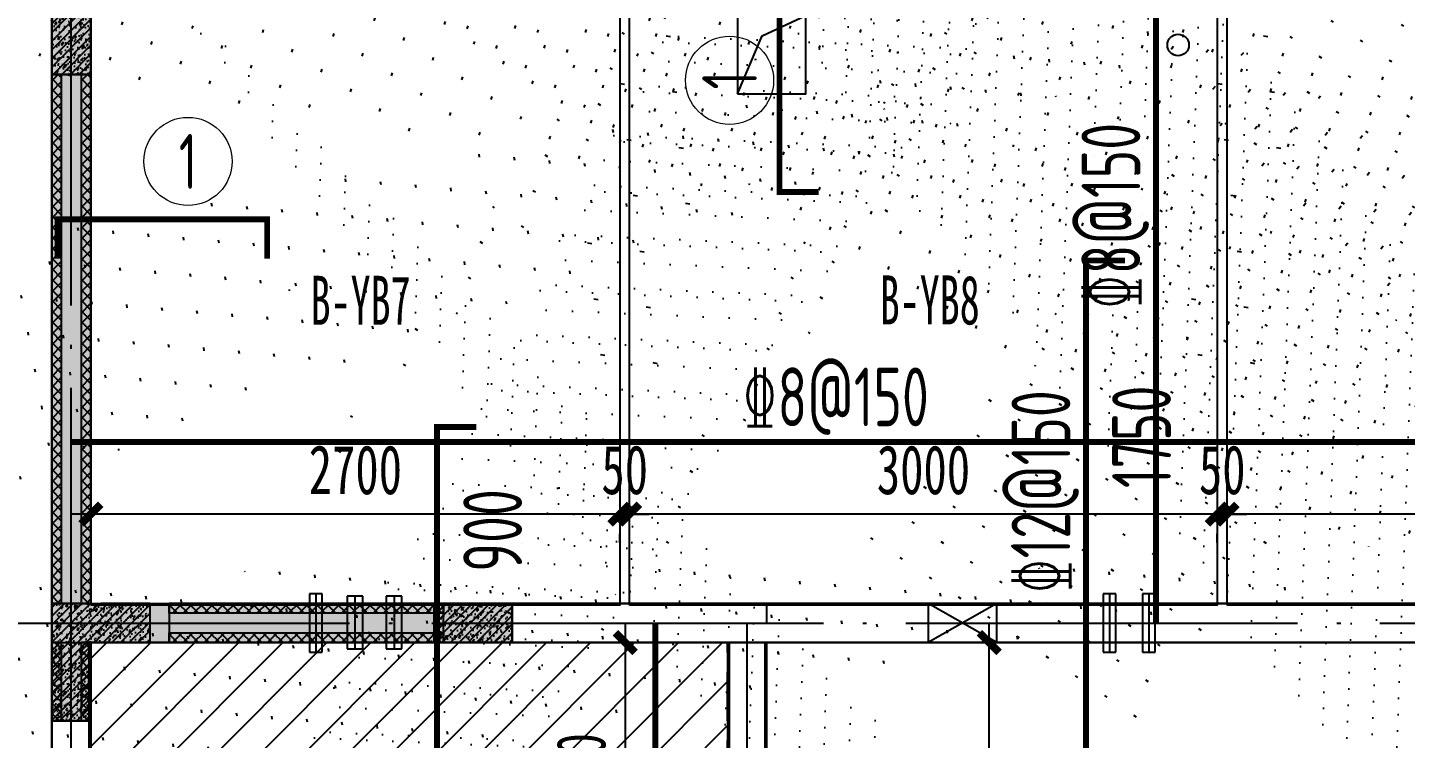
# Model space of a CAD drawing. Extents: x -3200779283 to -8106663, y 659664 to 1123462.
# Drawn here: x -8170924 to -8163890, y 849036 to 852664 of the extents above; entities that cross this region are included whole.
import ezdxf
from ezdxf.enums import TextEntityAlignment as Align

# ---------------------------------------------------------------- set-up
doc = ezdxf.new("R2010")
doc.units = 0
doc.header["$LTSCALE"] = 1000
doc.header["$MEASUREMENT"] = 0
for name, pattern in [('125-墙体$0$CENTER2', [1.125, 0.75, -0.125, 0.125, -0.125]), ('125-墙体$0$CONTINOUS', [0]), ('3#-轴线$0$DOTE', [2.4200000000000004, 2, -0.2, 0.02, -0.2]), ('3#4#5#$0$DASH', [0.35, 0.25, -0.1]), ('3#4#5#模板$0$DASH', [0.35, 0.25, -0.1]), ('DASH', [0.35, 0.25, -0.1])]:
    doc.linetypes.add(name, pattern=pattern)
doc.layers.get('Defpoints').update_dxf_attribs({"color": 30, "linetype": 'DASH'})
for name, color, linetype in [('125-墙体$0$DUCT-排烟中心线', 5, '125-墙体$0$CENTER2'), ('125-墙体$0$DUCT-排烟管', 2, 'Continuous'), ('125-墙体$0$DUCT-送风中心线', 5, '125-墙体$0$CENTER2'), ('125-墙体$0$DUCT-送风管', 4, 'Continuous'), ('125-墙体$0$S-SLAB-HOLE', 5, 'Continuous'), ('125-墙体$0$S-WALL', 40, 'Continuous'), ('125-墙体$0$S-WALL-BEAM', 120, 'Continuous'), ('125-墙体$0$S-WALL-COLU', 252, '125-墙体$0$CONTINOUS'), ('125-墙体$0$S-WALL-COLU-HATC', 16, 'Continuous'), ('125-墙体$0$S-WALL-HATC', 253, 'Continuous'), ('125-墙体$0$提结构条件', 7, 'Continuous'), ('125-墙体$0$暖-首层和标准层暖通套管_TZ$0$H-暖洞-穿梁', 3, 'Continuous'), ('3#-轴线$0$A-ANNO-DOTE', 10, '3#-轴线$0$DOTE'), ('3#4#5#$0$PC-SLAB', 6, '3#4#5#$0$DASH'), ('3#4#5#$0$S-ANNO-TEXT', 7, 'Continuous'), ('3#4#5#$0$S-DIMS-SLAB', 120, 'Continuous'), ('3#4#5#$0$S-PC-FQ', 4, 'Continuous'), ('3#4#5#$0$S-PC-FQ-WYQ', 4, 'Continuous'), ('3#4#5#$0$S-PC-SLAB', 6, 'Continuous'), ('3#4#5#$0$S-WALL-HATC', 253, 'Continuous'), ('3#4#5#模板$0$S-SLAB-TEXT', 120, 'Continuous'), ('S-REIN', 1, 'Continuous'), ('S-REIN-TEXT', 7, 'Continuous')]:
    doc.layers.add(name, color=color, linetype=linetype)
doc.layers.add('提资不打印', color=2, linetype='Continuous', plot=False)
doc.layers.add('楼板正筋文字', color=7, linetype='Continuous', lineweight=18)
doc.styles.add('3#4#5#$0$外部参照 1$0$宋体', font='', dxfattribs={"width": 0.8})
doc.styles.add('3#4#5#$0$楷体', font='', dxfattribs={"width": 0.7})
doc.styles.add('FromPkpm', font='Pkpmeng', dxfattribs={"width": 0.7, "bigfont": 'Pkpmchn'})
doc.styles.get('3#4#5#$0$外部参照 1$0$宋体').set_extended_font_data('SimSun')
doc.styles.get('3#4#5#$0$楷体').set_extended_font_data('KaiTi_GB2312')
doc.dimstyles.new('3#4#5#$0$TSSD_100_100', dxfattribs={"dimtxt": 250, "dimasz": 100, "dimexe": 100, "dimexo": 250, "dimgap": 100, "dimtad": 1, "dimdec": 0, "dimzin": 0, "dimdsep": 46, "dimtxsty": '3#4#5#$0$楷体', "dimblk": '3#4#5#$0$_ArchTick', "dimcen": 0, "dimdle": 100, "dimclrt": 7, "dimadec": 0, "dimazin": 0, "dimtfac": 1, "dimtdec": 0, "dimtix": 1, "dimtmove": 2, "dimatfit": 3, "dimfxl": 1, "dimtolj": 1, "dimtzin": 0, "dimarcsym": 0})

# ---------------------------------------------------------------- blocks, each defined once
blk = doc.blocks.new('ban')
at = {"layer": 'S-REIN', "const_width": 30}
for points in [[(3814.98046875, 9849.900390625), (3614.98046875, 9849.900390625), (3614.98046875, 10919.900390625), (3814.98046875, 10919.900390625)], [(-70, 9509.900390625), (-70, 9709.900390625), (1000, 9709.900390625), (1000, 9509.900390625)], [(5379.449387997389, 5799.904296875), (5179.449387997389, 5799.904296875), (5179.449876278639, 9499.904296875), (5379.449876278639, 9499.904296875)], [(2067.076757833362, 3549.900634765625), (1867.076757833362, 3549.900634765625), (1867.077001973987, 8649.9052734375), (2067.077001973987, 8649.9052734375)]]:
    blk.add_lwpolyline(points, dxfattribs=at)
at = {"layer": 'S-REIN-TEXT', "lineweight": 18}
for centre in [(3359.98046875, 10419.9013671875), (595.7163053723052, 10005.61543160933)]:
    blk.add_circle(centre, 225, dxfattribs=at)
at = {"layer": '提资不打印', "color": 2, "const_width": 30}
for points in [[(5536.827634600922, 7649.90478515625), (5536.827634600922, 10849.900390625)], [(0, 8573.9033203125), (8699.95703125, 8573.9033203125)], [(2981.597375735641, -317.6390719271731), (2981.597131595016, 7649.904296875)]]:
    blk.add_lwpolyline(points, dxfattribs=at)
at = {"layer": 'S-REIN-TEXT', "lineweight": 18, "style": 'FromPkpm', "width": 0.7}
blk.add_text('1', height=280, rotation=450, dxfattribs=at).set_placement((3359.98046875, 10419.9013671875), align=Align.MIDDLE_CENTER)
blk.add_text('1', height=280, dxfattribs=at).set_placement((595.7163053723052, 10005.61543160933), align=Align.MIDDLE_CENTER)
at = {"layer": 'S-REIN-TEXT', "lineweight": 25, "style": 'FromPkpm', "width": 0.7}
blk.add_text('%%13212@150', height=300, rotation=450, dxfattribs=at).set_placement((5099.449387997389, 7799.904296875))
for s, p in [('1750', (5313.145034335554, 8599.904296875)), ('900', (2000.772282102145, 8122.090721562505))]:
    blk.add_text(s, height=300, rotation=90, dxfattribs=at).set_placement(p, align=Align.TOP_CENTER)
at = {"layer": '提资不打印', "lineweight": 25, "style": 'FromPkpm', "width": 0.7}
blk.add_text('%%1328@150', height=300, rotation=90, dxfattribs=at).set_placement((5456.827634600922, 9249.90234375))
blk.add_text('%%1328@150', height=300, dxfattribs=at).set_placement((3425.178380628116, 8653.9033203125))
blk = doc.blocks.new('3#4#5#模板$0$A$C4139bdaf')
h = blk.add_hatch()
h.set_pattern_fill('ANSI31', color=251, scale=100)
h.set_pattern_definition([(45, (-7702.687107387464, -122599.998702767), (-112.2532015133644, 112.2532015133644), [])])
h.paths.add_polyline_path([(199.9989411755232, 400.0004981558304), (3449.998941175523, 400.0004981558304), (3449.998941175523, 3600.00049815583), (199.9989411755232, 3600.00049815583)])
at = {"linetype": '3#4#5#模板$0$DASH'}
for points in [[(-0.001058824476785958, 200.0004981558304), (3649.998941175523, 200.0004981558304), (3649.998941175523, 3800.00049815583), (-0.001058824476785958, 3800.00049815583)], [(199.9989411755232, 400.0004981558304), (3449.998941175523, 400.0004981558304), (3449.998941175523, 3600.00049815583), (199.9989411755232, 3600.00049815583)]]:
    blk.add_lwpolyline(points, close=True, dxfattribs=at)
blk = doc.blocks.new('3#4#5#$0$B-YWQ15')
at = {"layer": '3#4#5#$0$S-PC-FQ-WYQ'}
h = blk.add_hatch(dxfattribs=at)
h.set_pattern_fill('ANSI37', color=256, scale=12, angle=90)
h.set_pattern_definition([(135, (-970766.4588348517, 834939.8079217622), (-26.94076836320746, -26.94076836320745), []), (225, (-970766.4588348517, 834939.8079217622), (26.94076836320745, -26.94076836320746), [])])
h.paths.add_polyline_path([(-108963.8104887477, 319088.3087790273), (-108913.8104887477, 319088.3087790273), (-108914.0488637086, 321788.3914244222), (-108964.0488637086, 321788.3914244222)])
h = blk.add_hatch(dxfattribs=at)
h.set_pattern_fill('ANSI37', color=256, scale=12, angle=90)
h.set_pattern_definition([(135, (-970616.4588376287, 834939.8079217697), (-26.94076836320746, -26.94076836320745), []), (225, (-970616.4588376287, 834939.8079217697), (26.94076836320745, -26.94076836320746), [])])
h.paths.add_polyline_path([(-108813.8104915249, 319088.3087790348), (-108763.8104915249, 319088.3087790348), (-108764.0488664858, 321788.3914244297), (-108814.0488664858, 321788.3914244297)])
for points in [[(-108963.8104887477, 319088.3087790273), (-108913.8104887477, 319088.3087790273), (-108914.0488637086, 321788.3914244222), (-108964.0488637086, 321788.3914244222)], [(-108964.0488639945, 321788.3914244222), (-108764.0488636509, 321788.3914244222), (-108763.8104886899, 319088.3087790348), (-108963.8104890336, 319088.3087790348)], [(-108813.8104915249, 319088.3087790348), (-108763.8104915249, 319088.3087790348), (-108764.0488664858, 321788.3914244297), (-108814.0488664858, 321788.3914244297)]]:
    blk.add_lwpolyline(points, close=True, dxfattribs=at)
blk = doc.blocks.new('3#4#5#$0$B-YWQ7')
at = {"layer": '3#4#5#$0$S-PC-FQ'}
h = blk.add_hatch(dxfattribs=at)
h.set_pattern_fill('HONEY', color=6, scale=100, angle=-2.544443745170813e-14)
h.set_pattern_definition([(0, (-2908947.836587525, 574047.3616422934), (18.75, 10.82531749999999), [12.5, -25]), (120, (-2908947.836587525, 574047.3616422934), (-18.74999995903224, 10.82531757095824), [12.5, -25]), (59.99999999999997, (-2908947.836587525, 574047.3616422934), (4.096776380386083e-08, 21.65063507095823), [-25, 12.5])])
h.paths.add_polyline_path([(-147955.7622673716, 325388.3941554159), (-147855.7622673716, 325388.3941554159), (-147856.0000686354, 324388.3916527278), (-147956.0000686354, 324388.3916527278)])
at = {"layer": '3#4#5#$0$S-PC-FQ-WYQ'}
h = blk.add_hatch(dxfattribs=at)
h.set_pattern_fill('ANSI37', color=256, scale=12, angle=90)
h.set_pattern_definition([(135, (-1009808.171872631, 839489.7956301924), (-26.94076836320746, -26.94076836320745), []), (225, (-1009808.171872631, 839489.7956301924), (26.94076836320745, -26.94076836320746), [])])
h.paths.add_polyline_path([(-148006.0001016357, 326088.3916909423), (-147956.0001016357, 326088.3916909423), (-147955.7619014881, 326488.3791328523), (-148005.7619014881, 326488.3791328523)])
h = blk.add_hatch(dxfattribs=at)
h.set_pattern_fill('ANSI37', color=256, scale=12, angle=90)
h.set_pattern_definition([(135, (-1009658.171875408, 839489.7956301998), (-26.94076836320746, -26.94076836320745), []), (225, (-1009658.171875408, 839489.7956301998), (26.94076836320745, -26.94076836320746), [])])
h.paths.add_polyline_path([(-147856.0001044129, 326088.3916909498), (-147806.0001044129, 326088.3916909498), (-147805.7619042653, 326488.3791328599), (-147855.7619042653, 326488.3791328599)])
h = blk.add_hatch(dxfattribs=at)
h.set_pattern_fill('ANSI37', color=256, scale=12, angle=90)
h.set_pattern_definition([(135, (-1009808.172235738, 838539.797751571), (-26.94076836320746, -26.94076836320745), []), (225, (-1009808.172235738, 838539.797751571), (26.94076836320745, -26.94076836320746), [])])
h.paths.add_polyline_path([(-148005.7625431432, 324388.3916527204), (-147955.7625431432, 324388.3916527204), (-147955.7622645944, 325388.394299761), (-148005.7622645944, 325388.394299761)])
h = blk.add_hatch(dxfattribs=at)
h.set_pattern_fill('ANSI37', color=256, scale=12, angle=90)
h.set_pattern_definition([(135, (-1009658.172238515, 838539.7977515785), (-26.94076836320746, -26.94076836320745), []), (225, (-1009658.172238515, 838539.7977515785), (26.94076836320745, -26.94076836320746), [])])
h.paths.add_polyline_path([(-147855.7625459204, 324388.3916527278), (-147805.7625459204, 324388.3916527278), (-147805.7622673716, 325388.3942997685), (-147855.7622673716, 325388.3942997685)])
h = blk.add_hatch(dxfattribs=at)
h.set_pattern_fill('ANSI37', color=256, scale=12, angle=90)
h.set_pattern_definition([(135, (-1009808.039230553, 836589.8057067818), (-26.94076836320746, -26.94076836320745), []), (225, (-1009808.039230553, 836589.8057067818), (26.94076836320745, -26.94076836320746), [])])
h.paths.add_polyline_path([(-148005.867459557, 322088.3887220017), (-147955.867459557, 322088.3887220017), (-147955.6292594094, 323688.389188317), (-148005.6292594094, 323688.389188317)])
h = blk.add_hatch(dxfattribs=at)
h.set_pattern_fill('ANSI37', color=256, scale=12, angle=90)
h.set_pattern_definition([(135, (-1009658.039233329, 836589.8057067895), (-26.94076836320746, -26.94076836320745), []), (225, (-1009658.039233329, 836589.8057067895), (26.94076836320745, -26.94076836320746), [])])
h.paths.add_polyline_path([(-147855.8674623342, 322088.3887220092), (-147805.8674623342, 322088.3887220092), (-147805.6292621866, 323688.3891883246), (-147855.6292621866, 323688.3891883246)])
at = {"layer": '3#4#5#$0$S-PC-FQ', "color": 6}
blk.add_lwpolyline([(-147955.7622673716, 325388.3942997685), (-147855.7622673716, 325388.3942997685), (-147855.8818458347, 324388.3942319356), (-147955.8818458347, 324388.3942319356)], close=True, dxfattribs=at)
at = {"layer": '3#4#5#$0$S-PC-FQ-WYQ'}
for points in [[(-148006.0001016357, 326088.3916909423), (-147956.0001016357, 326088.3916909423), (-147955.7619014881, 326488.3791328523), (-148005.7619014881, 326488.3791328523)], [(-148005.761901774, 326488.3791328523), (-147805.7619014303, 326488.3791328523), (-147806.000101578, 326088.3916909498), (-148006.0001019216, 326088.3916909498)], [(-147856.0001044129, 326088.3916909498), (-147806.0001044129, 326088.3916909498), (-147805.7619042653, 326488.3791328599), (-147855.7619042653, 326488.3791328599)], [(-148006.0001019216, 326088.3942319356), (-147805.7620599908, 326088.3942319356), (-147805.7620599908, 325388.3941554159), (-148006.0001019216, 325388.3941554159)], [(-148005.7625431432, 324388.3916527204), (-147955.7625431432, 324388.3916527204), (-147955.7622645944, 325388.394299761), (-148005.7622645944, 325388.394299761)], [(-148005.7622648804, 325388.394299761), (-147805.7622645367, 325388.394299761), (-147805.7625430855, 324388.3916527278), (-148005.7625434292, 324388.3916527278)], [(-147855.7625459204, 324388.3916527278), (-147805.7625459204, 324388.3916527278), (-147805.7622673716, 325388.3942997685), (-147855.7622673716, 325388.3942997685)], [(-148006.0008668001, 324388.3942319356), (-147805.7628248692, 324388.3942319356), (-147805.6416000514, 323688.3942319356), (-148005.8796419823, 323688.3942319356)], [(-148005.867459557, 322088.3887220017), (-147955.867459557, 322088.3887220017), (-147955.6292594094, 323688.389188317), (-148005.6292594094, 323688.389188317)], [(-148005.6292596953, 323688.389188317), (-147805.6292593516, 323688.389188317), (-147805.8674594993, 322088.3887220092), (-148005.8674598429, 322088.3887220092)], [(-147855.8674623342, 322088.3887220092), (-147805.8674623342, 322088.3887220092), (-147805.6292621866, 323688.3891883246), (-147855.6292621866, 323688.3891883246)]]:
    blk.add_lwpolyline(points, close=True, dxfattribs=at)
blk = doc.blocks.new('3#4#5#$0$B-YNQ1')
at = {"layer": '3#4#5#$0$S-PC-FQ-WYQ'}
h = blk.add_hatch(dxfattribs=at)
h.set_pattern_fill('ANSI37', color=256, scale=12, angle=180)
h.set_pattern_definition([(225, (-660607.1781414961, -535164.0255354154), (26.94076836320745, -26.94076836320746), []), (315, (-660607.1781414961, -535164.0255354154), (26.94076836320746, 26.94076836320745), [])])
h.paths.add_polyline_path([(-146055.7440335318, 326638.38548242), (-146055.7440335318, 326688.38548242), (-147455.7616441562, 326688.3844357273), (-147455.7616441562, 326638.3844357273)])
h = blk.add_hatch(dxfattribs=at)
h.set_pattern_fill('ANSI37', color=256, scale=12, angle=180)
h.set_pattern_definition([(225, (-660607.1781414887, -535314.0255326384), (26.94076836320745, -26.94076836320746), []), (315, (-660607.1781414887, -535314.0255326384), (26.94076836320746, 26.94076836320745), [])])
h.paths.add_polyline_path([(-146055.7440335243, 326488.3854851972), (-146055.7440335243, 326538.3854851972), (-147455.7616441487, 326538.3844385045), (-147455.7616441487, 326488.3844385045)])
for points in [[(-147455.7616441487, 326488.3844382186), (-147455.7616441487, 326688.3844385623), (-146055.7440335318, 326688.3854852549), (-146055.7440335318, 326488.3854849113)], [(-146055.7440335318, 326638.38548242), (-146055.7440335318, 326688.38548242), (-147455.7616441562, 326688.3844357273), (-147455.7616441562, 326638.3844357273)], [(-146055.7440335243, 326488.3854851972), (-146055.7440335243, 326538.3854851972), (-147455.7616441487, 326538.3844385045), (-147455.7616441487, 326488.3844385045)]]:
    blk.add_lwpolyline(points, close=True, dxfattribs=at)
blk = doc.blocks.new('3#4#5#$0$A$C53EF3948')
at = {"layer": '3#4#5#$0$S-PC-FQ-WYQ'}
for name, p in [('3#4#5#$0$B-YWQ15', (108964.0411718799, -322288.5339451145)), ('3#4#5#$0$B-YWQ7', (148005.769985637, -329888.5223600089))]:
    blk.add_blockref(name, p, dxfattribs=at)
at = {"layer": '3#4#5#$0$S-PC-FQ-WYQ', "xscale": -1, "rotation": 359.9998917495049}
blk.add_blockref('3#4#5#$0$B-YNQ1', (-145456.3576879191, -329887.9664814681), dxfattribs=at)
blk = doc.blocks.new('3#4#5#$0$ban111')
at = {"layer": '3#4#5#$0$S-WALL-HATC', "ltscale": 100}
h = blk.add_hatch(dxfattribs=at)
h.set_pattern_fill('AR-CONC', color=256, scale=25, angle=-360.0000000000001, style=0)
h.set_pattern_definition([(49.99999999999994, (-2021084971.688381, 37341211722.80309), (179.3150456501884, -15.68803374564894), [18.75, -206.25]), (355, (-2021084971.688381, 37341211722.80309), (-34.68783340324983, 188.048033425003), [15, -165]), (100.4513999999999, (-2021084956.745461, 37341211721.49575), (144.6273454285055, 172.3598855152383), [15.93504749999993, -175.2855279999988]), (46.18419999999992, (-2021084971.688381, 37341211772.80309), (266.8102621564111, -41.37975358225476), [28.125, -309.3749999999999]), (96.63559999999993, (-2021084949.454195, 37341211769.35476), (233.6656763871761, 243.5294677251102), [23.90257199999984, -262.9282499999974]), (351.1841999999999, (-2021084971.688381, 37341211772.80309), (233.665486283407, 243.5296502313309), [22.49999999999984, -247.4999999999987]), (20.99999999999995, (-2021084946.688381, 37341211760.30309), (149.2267630296153, -100.6547226663348), [18.75, -206.25]), (326, (-2021084946.688381, 37341211760.30309), (60.8288329803956, 181.2875112617132), [15, -165]), (71.45139999999999, (-2021084934.252823, 37341211751.91518), (210.0556571453726, 80.63262417748791), [15.9350475, -175.285528]), (37.49999999999994, (-2021084971.688381, 37341211722.80309), (3.039963829322741, 83.22346345782788), [0, -162.9999999999988, 0, -167.4999999999988, 0, -165.6249999999988]), (7.499999999999932, (-2021084971.688381, 37341211722.80309), (65.76738436053724, 98.60292797059), [0, -95.5, 0, -159.25, 0, -63.125]), (327.4999999999999, (-2021085027.438381, 37341211722.80309), (133.4556090431022, -5.638717933595058), [0, -62.49999999999999, 0, -195, 0, -258.7499999999999]), (317.4999999999999, (-2021085052.438381, 37341211722.80309), (145.7965423355966, 25.0262455830793), [0, -81.25, 0, -129.5, 0, -183.75])])
h.paths.add_polyline_path([(-229032.0009487905, 409975.0000811631), (-228982.0009030856, 409975.0000750691), (-228982.0009944952, 412974.9999572062), (-229032.0010402, 412974.9999633002)])
h = blk.add_hatch(dxfattribs=at)
h.set_pattern_fill('AR-CONC', color=256, scale=25, angle=-360.0000000000001, style=0)
h.set_pattern_definition([(49.99999999999994, (-2021081921.688322, 37341211722.80318), (179.3150456501884, -15.68803374564894), [18.75, -206.25]), (355, (-2021081921.688322, 37341211722.80318), (-34.68783340324983, 188.048033425003), [15, -165]), (100.4513999999999, (-2021081906.745402, 37341211721.49584), (144.6273454285055, 172.3598855152383), [15.93504749999993, -175.2855279999988]), (46.18419999999992, (-2021081921.688322, 37341211772.80318), (266.8102621564111, -41.37975358225476), [28.125, -309.3749999999999]), (96.63559999999993, (-2021081899.454136, 37341211769.35485), (233.6656763871761, 243.5294677251102), [23.90257199999984, -262.9282499999974]), (351.1841999999999, (-2021081921.688322, 37341211772.80318), (233.665486283407, 243.5296502313309), [22.49999999999984, -247.4999999999987]), (20.99999999999995, (-2021081896.688322, 37341211760.30318), (149.2267630296153, -100.6547226663348), [18.75, -206.25]), (326, (-2021081896.688322, 37341211760.30318), (60.8288329803956, 181.2875112617132), [15, -165]), (71.45139999999999, (-2021081884.252764, 37341211751.91528), (210.0556571453726, 80.63262417748791), [15.9350475, -175.285528]), (37.49999999999994, (-2021081921.688322, 37341211722.80318), (3.039963829322741, 83.22346345782788), [0, -162.9999999999988, 0, -167.4999999999988, 0, -165.6249999999988]), (7.499999999999932, (-2021081921.688322, 37341211722.80318), (65.76738436053724, 98.60292797059), [0, -95.5, 0, -159.25, 0, -63.125]), (327.4999999999999, (-2021081977.438322, 37341211722.80318), (133.4556090431022, -5.638717933595058), [0, -62.49999999999999, 0, -195, 0, -258.7499999999999]), (317.4999999999999, (-2021082002.438322, 37341211722.80318), (145.7965423355966, 25.0262455830793), [0, -81.25, 0, -129.5, 0, -183.75])])
h.paths.add_polyline_path([(-225982.0008890695, 409975.0001695258), (-225932.0008433646, 409975.0001634318), (-225932.0009347743, 412975.0000455689), (-225982.0009804791, 412975.0000516628)])
at = {"layer": '3#4#5#$0$S-PC-SLAB'}
for points in [[(-231732.0009944952, 409964.9999670067), (-231732.0009944952, 412984.9999670067), (-229032.0009944952, 412984.9999670067), (-229032.0009944952, 409964.9999670067)], [(-228982.0009347743, 409965.0000553694), (-228982.0009347743, 412985.0000553694), (-225982.0009347743, 412985.0000553694), (-225982.0009347743, 409965.0000553694)], [(-225932.0008750532, 409965.0001437321), (-225932.0008750532, 412985.0001437321), (-223232.0008750532, 412985.0001437321), (-223232.0008750532, 409965.0001437321)], [(-228292.0000004165, 407374.9996759502), (-222672.0000004176, 407374.9996759502), (-222672.0000004176, 409774.9996759502), (-228292.0000004165, 409774.9996759502)]]:
    blk.add_lwpolyline(points, close=True, dxfattribs=at)
blk.add_lwpolyline([(-231742.0009944941, 408375.0000233312), (-228481.762625733, 408374.9990105955), (-228471.762625733, 408374.9990105955), (-228471.7626257332, 407975.9280014599), (-228471.7626257332, 407975.9274881768), (-228471.7626257332, 409775.0000233313), (-231742.0009944942, 409775.0000233312), (-231742.0009944941, 408375.0000233312)], dxfattribs=at)
at = {"layer": '3#4#5#$0$S-WALL-HATC', "ltscale": 100}
for points in [[(-229032.0009487905, 409975.0000811631), (-228982.0009030856, 409975.0000750691), (-228982.0009944952, 412974.9999572062), (-229032.0010402, 412974.9999633002)], [(-225982.0008890695, 409975.0001695258), (-225932.0008433646, 409975.0001634318), (-225932.0009347743, 412975.0000455689), (-225982.0009804791, 412975.0000516628)]]:
    blk.add_lwpolyline(points, close=True, dxfattribs=at)
blk = doc.blocks.new('3#4#5#$0$_ArchTick')
at = {"color": 0, "linetype": 'ByBlock', "const_width": 0.4}
blk.add_lwpolyline([(-0.5, -0.5), (0.5, 0.5)], dxfattribs=at)
blk = doc.blocks.new('*D828')
at = {"layer": '3#4#5#$0$S-DIMS-SLAB', "color": 0, "lineweight": -2, "transparency": 16777216}
for p, q in [((149896.8016765157, 163030.539298701), (146996.8016765157, 163030.539298701)), ((147096.8016765157, 162884.1966436602), (147096.8016765157, 162930.539298701)), ((149796.8016765157, 162884.1966436603), (149796.8016765157, 162930.539298701))]:
    blk.add_line(p, q, dxfattribs=at)
at = {"layer": 'Defpoints', "color": 0, "transparency": 16777216}
for p in [(147096.8016765157, 163134.1966436602), (149796.8016765157, 163134.1966436603), (147096.8016765157, 163030.539298701)]:
    blk.add_point(p, dxfattribs=at)
at = {"layer": '3#4#5#$0$S-DIMS-SLAB', "color": 0, "lineweight": -2, "transparency": 16777216, "xscale": 100, "yscale": 100, "zscale": 100, "rotation": 180}
blk.add_blockref('3#4#5#$0$_ArchTick', (147096.8016765157, 163030.539298701), dxfattribs=at)
at = {"layer": '3#4#5#$0$S-DIMS-SLAB', "color": 0, "lineweight": -2, "transparency": 16777216, "xscale": 100, "yscale": 100, "zscale": 100}
blk.add_blockref('3#4#5#$0$_ArchTick', (149796.8016765157, 163030.539298701), dxfattribs=at)
at = {"layer": '3#4#5#$0$S-DIMS-SLAB', "color": 7, "transparency": 16777216, "insert": (148446.8016765157, 163255.539298701), "char_height": 250, "attachment_point": 5, "style": '3#4#5#$0$楷体'}
blk.add_mtext('\\A1;2700', dxfattribs=at)
blk = doc.blocks.new('*D829')
at = {"layer": '3#4#5#$0$S-DIMS-SLAB', "color": 0, "lineweight": -2, "transparency": 16777216}
for p, q in [((149796.8016765157, 163030.539298701), (149696.8016765157, 163030.539298701)), ((149846.8016765157, 163030.539298701), (149796.8016765157, 163030.539298701)), ((149846.8016765157, 163030.539298701), (149946.8016765157, 163030.539298701)), ((149796.8016765157, 162884.1966436603), (149796.8016765157, 162930.539298701)), ((149846.8016765157, 162884.1966436603), (149846.8016765157, 162930.539298701))]:
    blk.add_line(p, q, dxfattribs=at)
at = {"layer": 'Defpoints', "color": 0, "transparency": 16777216}
for p in [(149796.8016765157, 163134.1966436603), (149846.8016765157, 163134.1966436603), (149796.8016765157, 163030.539298701)]:
    blk.add_point(p, dxfattribs=at)
at = {"layer": '3#4#5#$0$S-DIMS-SLAB', "color": 0, "lineweight": -2, "transparency": 16777216, "xscale": 100, "yscale": 100, "zscale": 100}
blk.add_blockref('3#4#5#$0$_ArchTick', (149796.8016765157, 163030.539298701), dxfattribs=at)
at = {"layer": '3#4#5#$0$S-DIMS-SLAB', "color": 0, "lineweight": -2, "transparency": 16777216, "xscale": 100, "yscale": 100, "zscale": 100, "rotation": 180}
blk.add_blockref('3#4#5#$0$_ArchTick', (149846.8016765157, 163030.539298701), dxfattribs=at)
at = {"layer": '3#4#5#$0$S-DIMS-SLAB', "color": 7, "transparency": 16777216, "insert": (149821.8016765157, 163255.539298701), "char_height": 250, "attachment_point": 5, "style": '3#4#5#$0$楷体'}
blk.add_mtext('\\A1;50', dxfattribs=at)
blk = doc.blocks.new('*D835')
at = {"layer": '3#4#5#$0$S-DIMS-SLAB', "color": 0, "lineweight": -2, "transparency": 16777216}
for p, q in [((151682.2732286461, 159875.1428643612), (151682.2732286461, 162475.1428643612)), ((151899.9790002001, 162375.1428643612), (151582.2732286461, 162375.1428643612)), ((151899.9790002001, 159975.1428643612), (151582.2732286461, 159975.1428643612))]:
    blk.add_line(p, q, dxfattribs=at)
at = {"layer": 'Defpoints', "color": 0, "transparency": 16777216}
for p in [(151682.2732286461, 162375.1428643612), (152149.9790002001, 162375.1428643612), (152149.9790002001, 159975.1428643612)]:
    blk.add_point(p, dxfattribs=at)
at = {"layer": '3#4#5#$0$S-DIMS-SLAB', "color": 0, "lineweight": -2, "transparency": 16777216, "xscale": 100, "yscale": 100, "zscale": 100}
for p, rotation in [((151682.2732286461, 162375.1428643612), 90), ((151682.2732286461, 159975.1428643612), 270)]:
    blk.add_blockref('3#4#5#$0$_ArchTick', p, dxfattribs=dict(at, rotation=rotation))
at = {"layer": '3#4#5#$0$S-DIMS-SLAB', "color": 7, "transparency": 16777216, "insert": (151457.2732286461, 161175.1428643612), "char_height": 250, "attachment_point": 5, "rotation": 90, "style": '3#4#5#$0$楷体'}
blk.add_mtext('\\A1;2400', dxfattribs=at)
blk = doc.blocks.new('*D837')
at = {"layer": '3#4#5#$0$S-DIMS-SLAB', "color": 0, "lineweight": -2, "transparency": 16777216}
for p, q in [((149824.8627254362, 162475.1427498466), (149824.8627254362, 160875.1421264352)), ((150107.0400452778, 162375.1427498466), (149724.8627254362, 162375.1427498466)), ((150107.0400452778, 160975.1421264352), (149724.8627254362, 160975.1421264352))]:
    blk.add_line(p, q, dxfattribs=at)
at = {"layer": 'Defpoints', "color": 0, "transparency": 16777216}
for p in [(150357.0400452778, 162375.1427498466), (149824.8627254362, 160975.1421264352), (150357.0400452778, 160975.1421264352)]:
    blk.add_point(p, dxfattribs=at)
at = {"layer": '3#4#5#$0$S-DIMS-SLAB', "color": 0, "lineweight": -2, "transparency": 16777216, "xscale": 100, "yscale": 100, "zscale": 100}
for p, rotation in [((149824.8627254362, 162375.1427498466), 90), ((149824.8627254362, 160975.1421264352), 270)]:
    blk.add_blockref('3#4#5#$0$_ArchTick', p, dxfattribs=dict(at, rotation=rotation))
at = {"layer": '3#4#5#$0$S-DIMS-SLAB', "color": 7, "transparency": 16777216, "insert": (149599.8627254362, 161675.1424381409), "char_height": 250, "attachment_point": 5, "rotation": 90, "style": '3#4#5#$0$楷体'}
blk.add_mtext('\\A1;1400', dxfattribs=at)
blk = doc.blocks.new('*D842')
at = {"layer": '3#4#5#$0$S-DIMS-SLAB', "color": 0, "lineweight": -2, "transparency": 16777216}
for p, q in [((152946.8017362366, 163030.5393870637), (149746.8017362366, 163030.5393870637)), ((149846.8017362366, 162884.1967320229), (149846.8017362366, 162930.5393870637)), ((152846.8017362366, 162884.196732023), (152846.8017362366, 162930.5393870637))]:
    blk.add_line(p, q, dxfattribs=at)
at = {"layer": 'Defpoints', "color": 0, "transparency": 16777216}
for p in [(149846.8017362366, 163134.1967320229), (152846.8017362366, 163134.196732023), (149846.8017362366, 163030.5393870637)]:
    blk.add_point(p, dxfattribs=at)
at = {"layer": '3#4#5#$0$S-DIMS-SLAB', "color": 0, "lineweight": -2, "transparency": 16777216, "xscale": 100, "yscale": 100, "zscale": 100, "rotation": 180}
blk.add_blockref('3#4#5#$0$_ArchTick', (149846.8017362366, 163030.5393870637), dxfattribs=at)
at = {"layer": '3#4#5#$0$S-DIMS-SLAB', "color": 0, "lineweight": -2, "transparency": 16777216, "xscale": 100, "yscale": 100, "zscale": 100}
blk.add_blockref('3#4#5#$0$_ArchTick', (152846.8017362366, 163030.5393870637), dxfattribs=at)
at = {"layer": '3#4#5#$0$S-DIMS-SLAB', "color": 7, "transparency": 16777216, "insert": (151346.8017362366, 163255.5393870637), "char_height": 250, "attachment_point": 5, "style": '3#4#5#$0$楷体'}
blk.add_mtext('\\A1;3000', dxfattribs=at)
blk = doc.blocks.new('*D843')
at = {"layer": '3#4#5#$0$S-DIMS-SLAB', "color": 0, "lineweight": -2, "transparency": 16777216}
for p, q in [((152846.8017362366, 163030.5393870637), (152746.8017362366, 163030.5393870637)), ((152896.8017362366, 163030.5393870637), (152846.8017362366, 163030.5393870637)), ((152896.8017362366, 163030.5393870637), (152996.8017362366, 163030.5393870637)), ((152846.8017362366, 162884.196732023), (152846.8017362366, 162930.5393870637)), ((152896.8017362366, 162884.196732023), (152896.8017362366, 162930.5393870637))]:
    blk.add_line(p, q, dxfattribs=at)
at = {"layer": 'Defpoints', "color": 0, "transparency": 16777216}
for p in [(152846.8017362366, 163134.196732023), (152896.8017362366, 163134.196732023), (152846.8017362366, 163030.5393870637)]:
    blk.add_point(p, dxfattribs=at)
at = {"layer": '3#4#5#$0$S-DIMS-SLAB', "color": 0, "lineweight": -2, "transparency": 16777216, "xscale": 100, "yscale": 100, "zscale": 100}
blk.add_blockref('3#4#5#$0$_ArchTick', (152846.8017362366, 163030.5393870637), dxfattribs=at)
at = {"layer": '3#4#5#$0$S-DIMS-SLAB', "color": 0, "lineweight": -2, "transparency": 16777216, "xscale": 100, "yscale": 100, "zscale": 100, "rotation": 180}
blk.add_blockref('3#4#5#$0$_ArchTick', (152896.8017362366, 163030.5393870637), dxfattribs=at)
at = {"layer": '3#4#5#$0$S-DIMS-SLAB', "color": 7, "transparency": 16777216, "insert": (152871.8017362366, 163255.5393870637), "char_height": 250, "attachment_point": 5, "style": '3#4#5#$0$楷体'}
blk.add_mtext('\\A1;50', dxfattribs=at)
blk = doc.blocks.new('*D844')
at = {"layer": '3#4#5#$0$S-DIMS-SLAB', "color": 0, "lineweight": -2, "transparency": 16777216}
for p, q in [((155696.8017959576, 163030.5394754264), (152796.8017959576, 163030.5394754264)), ((152896.8017959576, 162884.1968203855), (152896.8017959576, 162930.5394754264)), ((155596.8017959576, 162884.1968203856), (155596.8017959576, 162930.5394754264))]:
    blk.add_line(p, q, dxfattribs=at)
at = {"layer": 'Defpoints', "color": 0, "transparency": 16777216}
for p in [(152896.8017959576, 163134.1968203855), (155596.8017959576, 163134.1968203856), (152896.8017959576, 163030.5394754264)]:
    blk.add_point(p, dxfattribs=at)
at = {"layer": '3#4#5#$0$S-DIMS-SLAB', "color": 0, "lineweight": -2, "transparency": 16777216, "xscale": 100, "yscale": 100, "zscale": 100, "rotation": 180}
blk.add_blockref('3#4#5#$0$_ArchTick', (152896.8017959576, 163030.5394754264), dxfattribs=at)
at = {"layer": '3#4#5#$0$S-DIMS-SLAB', "color": 0, "lineweight": -2, "transparency": 16777216, "xscale": 100, "yscale": 100, "zscale": 100}
blk.add_blockref('3#4#5#$0$_ArchTick', (155596.8017959576, 163030.5394754264), dxfattribs=at)
at = {"layer": '3#4#5#$0$S-DIMS-SLAB', "color": 7, "transparency": 16777216, "insert": (154246.8017959576, 163255.5394754264), "char_height": 250, "attachment_point": 5, "style": '3#4#5#$0$楷体'}
blk.add_mtext('\\A1;2700', dxfattribs=at)
blk = doc.blocks.new('125-墙体$0$she')
at = {"layer": '125-墙体$0$DUCT-排烟中心线'}
for p, q in [((1247.683420373389, -3050.689154202279), (1247.683420373374, -3349.31108146171)), ((5300.000300035208, -3050.689154202279), (5300.000300035223, -3349.31108146171)), ((5500.000150017608, -3050.689384998579), (5500.000150017622, -3349.311312258011))]:
    blk.add_line(p, q, dxfattribs=at)
at = {"layer": '125-墙体$0$DUCT-排烟管'}
for p, q in [((1215.183420373389, -3050.689154202279), (1215.183420373374, -3349.31108146171)), ((1280.183420373389, -3050.689154202279), (1215.183420373389, -3050.689154202279)), ((1280.183420373374, -3349.31108146171), (1280.183420373389, -3050.689154202279)), ((5267.500300035208, -3050.689154202279), (5267.500300035223, -3349.31108146171)), ((5332.500300035208, -3050.689154202279), (5267.500300035208, -3050.689154202279)), ((5332.500300035223, -3349.31108146171), (5332.500300035208, -3050.689154202279)), ((5467.500150017608, -3050.689384998579), (5467.500150017622, -3349.311312258011)), ((5532.500150017608, -3050.689384998579), (5467.500150017608, -3050.689384998579)), ((5532.500150017622, -3349.311312258011), (5532.500150017608, -3050.689384998579)), ((1215.183420373374, -3349.31108146171), (1280.183420373374, -3349.31108146171)), ((5267.500300035223, -3349.31108146171), (5332.500300035223, -3349.31108146171)), ((5467.500150017622, -3349.311312258011), (5532.500150017622, -3349.311312258011))]:
    blk.add_line(p, q, dxfattribs=at)
at = {"layer": '125-墙体$0$DUCT-送风中心线'}
for p, q in [((1447.683420373389, -3063.74848623795), (1447.683420373389, -3330.97650390194)), ((1647.683420373389, -3063.74848623795), (1647.683420373389, -3330.97650390194))]:
    blk.add_line(p, q, dxfattribs=at)
at = {"layer": '125-墙体$0$DUCT-送风管'}
for p, q in [((1407.683420373389, -3063.74848623795), (1407.683420373389, -3330.97650390194)), ((1487.683420373389, -3063.74848623795), (1407.683420373389, -3063.74848623795)), ((1487.683420373389, -3330.97650390194), (1487.683420373389, -3063.74848623795)), ((1407.683420373389, -3330.97650390194), (1487.683420373389, -3330.97650390194))]:
    blk.add_line(p, q, dxfattribs=at)
at = {"layer": '125-墙体$0$提结构条件', "color": 3}
for p, q in [((1607.683420373389, -3063.74848623795), (1607.683420373389, -3330.97650390194)), ((1687.683420373389, -3063.74848623795), (1607.683420373389, -3063.74848623795)), ((1687.683420373389, -3330.97650390194), (1687.683420373389, -3063.74848623795)), ((1607.683420373389, -3330.97650390194), (1687.683420373389, -3330.97650390194))]:
    blk.add_line(p, q, dxfattribs=at)
at = {"layer": '125-墙体$0$暖-首层和标准层暖通套管_TZ$0$H-暖洞-穿梁', "color": 6}
for p, q in [((4723.780598112178, -3100.0003486645), (4373.780598112178, -3300.00034859209)), ((4723.780598112178, -3300.00034859209), (4373.780598112178, -3100.0003486645))]:
    blk.add_line(p, q, dxfattribs=at)
blk.add_lwpolyline([(4723.780598112178, -3100.0003486645), (4373.780598112178, -3100.0003486645), (4373.780598112178, -3300.00034859209), (4723.780598112178, -3300.00034859209)], close=True, dxfattribs=at)
blk = doc.blocks.new('125-墙体')
at = {"layer": '125-墙体$0$S-WALL-COLU-HATC'}
h = blk.add_hatch(dxfattribs=at)
h.set_pattern_fill('AR-CONC', color=256, scale=10)
h.set_pattern_definition([(49.99999999999999, (15637.05247968878, -240595.612466133), (71.72601826007535, -6.275213498259511), [7.5, -82.5]), (355, (15637.05247968878, -240595.612466133), (-13.8751333613, 75.21921337000119), [6, -66]), (100.4514, (15643.02964768877, -240596.135400133), (57.85093817140216, 68.94395420609536), [6.374018999999988, -70.1142111999998]), (46.18420000000002, (15637.05247968878, -240575.612466133), (106.7241048625644, -16.55190143290181), [11.24999999999994, -123.7499999999995]), (96.6356, (15645.94615418877, -240576.991796833), (93.46627055487033, 97.41178709004417), [9.561028799999999, -105.1713]), (351.1842, (15637.05247968878, -240575.612466133), (93.46619451336272, 97.41186009253246), [9, -99]), (21, (15647.05247968878, -240580.612466133), (59.69070521184616, -40.26188906653388), [7.5, -82.5]), (326.0000000000001, (15647.05247968878, -240580.612466133), (24.33153319215817, 72.5150045046853), [6, -66]), (71.4514, (15652.02670298878, -240583.967626733), (84.02226285814899, 32.25304967099524), [6.374019000000001, -70.1142112]), (37.50000000000001, (15637.05247968878, -240595.612466133), (1.215985531729067, 33.28938538313115), [0, -65.19999999999999, 0, -67, 0, -66.25]), (7.499999999999999, (15637.05247968878, -240595.612466133), (26.30695374421486, 39.44117118823603), [0, -38.2, 0, -63.7, 0, -25.25]), (327.5, (15614.75247968877, -240595.612466133), (53.3822436172409, -2.255487173437976), [0, -25, 0, -78, 0, -103.5]), (317.5, (15604.75247968877, -240595.612466133), (58.31861693423862, 10.01049823323177), [0, -32.5, 0, -51.8, 0, -73.5])])
h.paths.add_polyline_path([(100, -100), (99.98422405263409, -399.9996359648649), (-100.0157759473659, -399.9996359648649), (-100, 100), (700, 99.99999946041498), (700, -100.0000005393522)])
h = blk.add_hatch(dxfattribs=at)
h.set_pattern_fill('ANSI31', color=256, scale=250, style=0)
h.set_pattern_definition([(45, (15637.05247968878, -240595.612466133), (-22.09708691207961, 22.09708691207961), [])])
h.paths.add_polyline_path([(100, -100), (99.98422405263409, -399.9996359648649), (-100.0157759473659, -399.9996359648649), (-100, 100), (700, 99.99999946041498), (700, -100.0000005393522)])
h = blk.add_hatch(dxfattribs=at)
h.set_pattern_fill('AR-CONC', color=256, scale=10)
h.set_pattern_definition([(49.99999999999999, (15637.05247968878, -243795.612466133), (71.72601826007535, -6.275213498259511), [7.5, -82.5]), (355, (15637.05247968878, -243795.612466133), (-13.8751333613, 75.21921337000119), [6, -66]), (100.4514, (15643.02964768877, -243796.135400133), (57.85093817140216, 68.94395420609536), [6.374018999999988, -70.1142111999998]), (46.18420000000002, (15637.05247968878, -243775.612466133), (106.7241048625644, -16.55190143290181), [11.24999999999994, -123.7499999999995]), (96.6356, (15645.94615418877, -243776.991796833), (93.46627055487033, 97.41178709004417), [9.561028799999999, -105.1713]), (351.1842, (15637.05247968878, -243775.612466133), (93.46619451336272, 97.41186009253246), [9, -99]), (21, (15647.05247968878, -243780.612466133), (59.69070521184616, -40.26188906653388), [7.5, -82.5]), (326.0000000000001, (15647.05247968878, -243780.612466133), (24.33153319215817, 72.5150045046853), [6, -66]), (71.4514, (15652.02670298878, -243783.967626733), (84.02226285814899, 32.25304967099524), [6.374019000000001, -70.1142112]), (37.50000000000001, (15637.05247968878, -243795.612466133), (1.215985531729067, 33.28938538313115), [0, -65.19999999999999, 0, -67, 0, -66.25]), (7.499999999999999, (15637.05247968878, -243795.612466133), (26.30695374421486, 39.44117118823603), [0, -38.2, 0, -63.7, 0, -25.25]), (327.5, (15614.75247968877, -243795.612466133), (53.3822436172409, -2.255487173437976), [0, -25, 0, -78, 0, -103.5]), (317.5, (15604.75247968877, -243795.612466133), (58.31861693423862, 10.01049823323177), [0, -32.5, 0, -51.8, 0, -73.5])])
h.paths.add_polyline_path([(100, -3300), (99.98422405263409, -3700), (-100.0157759473659, -3700), (-100, -3100), (399.9999080896377, -3100.000000539585), (399.9999080896377, -3300.000000539352)])
h = blk.add_hatch(dxfattribs=at)
h.set_pattern_fill('ANSI31', color=256, scale=250, style=0)
h.set_pattern_definition([(45, (15637.05247968878, -243795.612466133), (-22.09708691207961, 22.09708691207961), [])])
h.paths.add_polyline_path([(100, -3300), (99.98422405263409, -3700), (-100.0157759473659, -3700), (-100, -3100), (399.9999080896377, -3100.000000539585), (399.9999080896377, -3300.000000539352)])
h = blk.add_hatch(dxfattribs=at)
h.set_pattern_fill('AR-CONC', color=256, scale=10)
h.set_pattern_definition([(49.99999999999999, (11340.72825505283, -244207.8152530455), (71.72601826007535, -6.275213498259511), [7.5, -82.5]), (355, (11340.72825505283, -244207.8152530455), (-13.8751333613, 75.21921337000119), [6, -66]), (100.4514, (11346.70542305283, -244208.3381870455), (57.85093817140216, 68.94395420609536), [6.374018999999987, -70.11421119999979]), (46.18420000000002, (11340.72825505283, -244187.8152530455), (106.7241048625644, -16.55190143290181), [11.24999999999993, -123.7499999999995]), (96.6356, (11349.62192955283, -244189.1945837455), (93.46627055487033, 97.41178709004417), [9.561028799999999, -105.1713]), (351.1842, (11340.72825505283, -244187.8152530455), (93.46619451336272, 97.41186009253246), [9, -99]), (21, (11350.72825505283, -244192.8152530455), (59.69070521184616, -40.26188906653388), [7.5, -82.5]), (326.0000000000001, (11350.72825505283, -244192.8152530455), (24.33153319215817, 72.5150045046853), [6, -66]), (71.4514, (11355.70247835282, -244196.1704136455), (84.02226285814899, 32.25304967099524), [6.374019000000001, -70.1142112]), (37.50000000000001, (11340.72825505283, -244207.8152530455), (1.215985531729067, 33.28938538313115), [0, -65.19999999999999, 0, -67, 0, -66.25]), (7.499999999999999, (11340.72825505283, -244207.8152530455), (26.30695374421486, 39.44117118823603), [0, -38.2, 0, -63.7, 0, -25.25]), (327.5, (11318.42825505283, -244207.8152530455), (53.3822436172409, -2.255487173437976), [0, -25, 0, -78, 0, -103.5]), (317.5, (11308.42825505283, -244207.8152530455), (58.31861693423862, 10.01049823323177), [0, -32.5, 0, -51.8, 0, -73.5])])
h.paths.add_polyline_path([(2250, -3300), (2250, -3100), (1850.000497644069, -3100.001099372981), (1850.000497644069, -3300.001099372981)])
h = blk.add_hatch(dxfattribs=at)
h.set_pattern_fill('ANSI31', color=256, scale=250, style=0)
h.set_pattern_definition([(45, (11340.72825505283, -244207.8152530455), (-22.09708691207961, 22.09708691207961), [])])
h.paths.add_polyline_path([(2250, -3100), (1850.000497644069, -3100.001099372981), (1850.000497644069, -3300.001099372981), (2250, -3300)])
at = {"layer": '125-墙体$0$S-WALL-HATC'}
for points in [[(100, -100), (-100, 100), (-100, -3200), (33.33333333331393, -3200), (100, -3100)], [(33.33333333331393, -3200), (100, -3300), (2250, -3300), (2250, -3100), (100, -3100)], [(33.33333333331393, -3200), (-100, -3200), (-100, -3700), (100, -3700), (100, -3300)]]:
    blk.add_hatch(color=256, dxfattribs=at).paths.add_polyline_path(points)
at = {"layer": '125-墙体$0$S-SLAB-HOLE'}
blk.add_lwpolyline([(3400.000069080937, -500), (3750.000069080937, -500.0000000000001), (3750.000069080937, -100), (3400.000069080937, -100)], close=True, dxfattribs=at)
blk.add_lwpolyline([(3400.000069080937, -500), (3527.09913783139, -203.2678397434066), (3750.000069080937, -99.99999999999994)], dxfattribs=at)
blk.add_circle((5649.99999997113, -249.9999999994767), 55, dxfattribs=at)
at = {"layer": '125-墙体$0$S-WALL'}
for p, q in [((-100, 100), (-100, -3200)), ((100, -100), (100, -3100)), ((100, -3100), (2150, -3100)), ((2250, -3100), (2150, -3100)), ((2250, -3300), (2250, -3100)), ((-100, -3200), (-100, -3700)), ((100, -3300), (100, -3700)), ((100, -3300), (2150, -3300)), ((2150, -3300), (2250, -3300)), ((-100, -3700), (100, -3700))]:
    blk.add_line(p, q, dxfattribs=at)
at = {"layer": '125-墙体$0$S-WALL-BEAM'}
for points in [[(2250, -3099.999803988292), (2250, -3300.000196011708), (6950, -3300.000196011708), (6950, -3099.999803988292)], [(3550.000994495931, -3299.999771365838), (3350.000602472515, -3299.999771365838), (3350, -7800), (3550.000392023416, -7800)], [(100.0003920234158, -3700), (-100, -3700), (-100.0003920235031, -6100), (99.9999999999709, -6100)]]:
    blk.add_lwpolyline(points, close=True, dxfattribs=at)
at = {"layer": '125-墙体$0$S-WALL-COLU', "linetype": 'ByBlock'}
for points in [[(100, -100), (99.98422405263409, -399.9996359648649), (-100.0157759473659, -399.9996359648649), (-100, 100), (700, 99.99999946041498), (700, -100.0000005393522), (100, -100)], [(100, -3300), (99.98422405263409, -3700), (-100.0157759473659, -3700), (-100, -3100), (399.9999080896377, -3100.000000539585), (399.9999080896377, -3300.000000539352), (100, -3300)]]:
    blk.add_lwpolyline(points, dxfattribs=at)
at = {"layer": '125-墙体$0$S-WALL-COLU', "lineweight": -2}
blk.add_lwpolyline([(2250, -3300), (2250, -3100), (1850.000497644069, -3100.001099372981), (1850.000497644069, -3300.001099372981)], close=True, dxfattribs=at)
blk.add_blockref('125-墙体$0$she', (0, 0))
blk = doc.blocks.new('3#-轴线')
at = {"layer": '3#-轴线$0$A-ANNO-DOTE'}
for points in [[(0, -16100), (0, 5500)], [(-3000, -3200), (44800, -3200)], [(3450, -16100), (3450, -3200)]]:
    blk.add_lwpolyline(points, dxfattribs=at)
blk = doc.blocks.new('3#4#5#$0$5#')
at = {"layer": '3#4#5#$0$S-ANNO-TEXT'}
blk.add_blockref('3#4#5#$0$ban111', (378828.8026710108, -247399.8572734847), dxfattribs=at)
at = {"layer": '3#4#5#$0$PC-SLAB', "linetype": 'ByBlock', "style": '3#4#5#$0$外部参照 1$0$宋体', "width": 0.6}
for s, p in [('B-YB7', (148473.5617277519, 164121.7532926081)), ('B-YB8', (151378.8017455965, 164121.7532926081))]:
    blk.add_text(s, height=250, dxfattribs=at).set_placement(p, align=Align.MIDDLE)
at = {"layer": '3#4#5#$0$S-DIMS-SLAB'}
for base, p1, p2, angle, picture, middle in [((147096.8016765157, 163030.539298701), (149796.8016765157, 163134.1966436603), (147096.8016765157, 163134.1966436602), 180, '*D828', (148446.8016765157, 163255.539298701)), ((149796.8016765157, 163030.539298701), (149846.8016765157, 163134.1966436603), (149796.8016765157, 163134.1966436603), 180, '*D829', (149821.8016765157, 163255.539298701)), ((149846.8017362366, 163030.5393870637), (152846.8017362366, 163134.196732023), (149846.8017362366, 163134.1967320229), 180, '*D842', (151346.8017362366, 163255.5393870637)), ((152846.8017362366, 163030.5393870637), (152896.8017362366, 163134.196732023), (152846.8017362366, 163134.196732023), 180, '*D843', (152871.8017362366, 163255.5393870637)), ((152896.8017959576, 163030.5394754264), (155596.8017959576, 163134.1968203856), (152896.8017959576, 163134.1968203855), 180, '*D844', (154246.8017959576, 163255.5394754264)), ((149824.8627254362, 160975.1421264352), (150357.0400452777, 162375.1427498466), (150357.0400452777, 160975.1421264352), 90, '*D837', (149599.8627254362, 161675.1424381409)), ((151682.2732286461, 162375.1428643612), (152149.9790002001, 159975.1428643612), (152149.9790002001, 162375.1428643612), 90, '*D835', (151457.2732286461, 161175.1428643612))]:
    dim = blk.add_linear_dim(base=base, p1=p1, p2=p2, angle=angle, dimstyle='3#4#5#$0$TSSD_100_100', dxfattribs=at)
    dim.commit()
    dim.dimension.update_dxf_attribs({"geometry": picture, "text_midpoint": middle})

msp = doc.modelspace()

# ---------------------------------------------------------------- block references
for name in ['3#-轴线', '125-墙体']:
    msp.add_blockref(name, (-8170700.435511587, 852824.6198560873))
at = {"layer": '3#4#5#$0$S-ANNO-TEXT'}
msp.add_blockref('3#4#5#$0$A$C53EF3948', (-8170800.443592959, 852924.7631010424), dxfattribs=at)
at = {"layer": '3#4#5#$0$S-PC-SLAB'}
msp.add_blockref('3#4#5#$0$5#', (-8317697.236654709, 687149.7631162296), dxfattribs=at)
at = {"layer": '3#4#5#模板$0$S-SLAB-TEXT'}
msp.add_blockref('3#4#5#模板$0$A$C4139bdaf', (-8170800.434478921, 845924.6195539432), dxfattribs=at)
at = {"layer": '楼板正筋文字'}
msp.add_blockref('ban', (-8170700.388636587, 841974.7192213216), dxfattribs=at)

doc.saveas('drawing.dxf')
